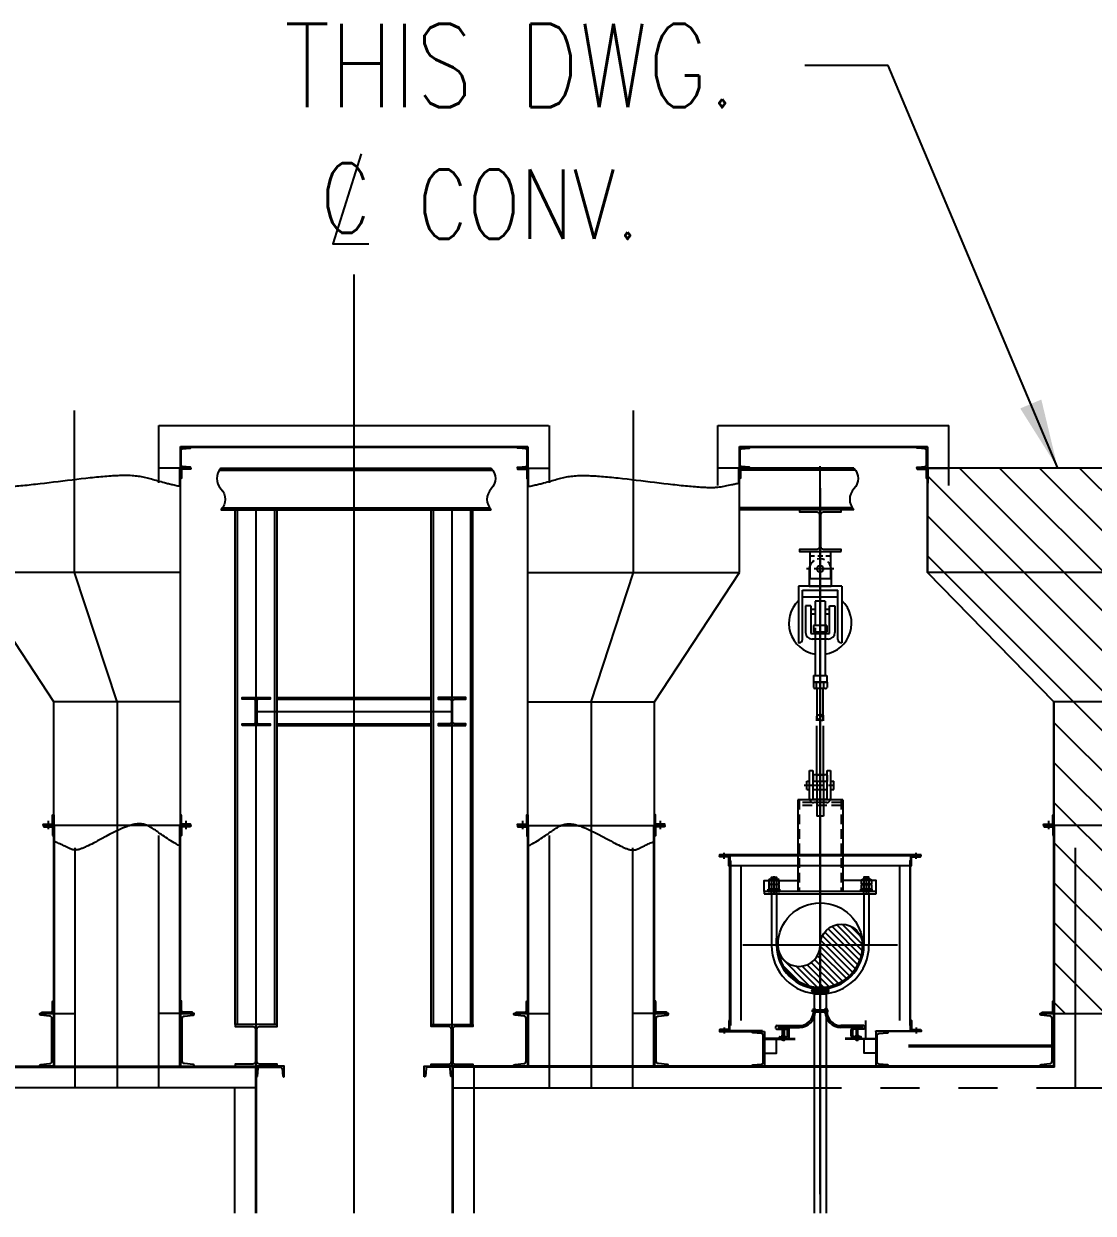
# Model space of a CAD drawing. Header units: millimetres. Extents: x 0 to 134087, y -49114 to 20834.
# Drawn here: x 131690 to 132651, y -39857 to -38788 of the extents above; entities that cross this region are included whole.
import ezdxf
from ezdxf.enums import TextEntityAlignment as Align

# ---------------------------------------------------------------- set-up
doc = ezdxf.new("R2010")
doc.units = ezdxf.units.MM
doc.header["$LTSCALE"] = 35
for name, pattern in [('CENTER', [7, 4, -1, 1, -1]), ('JNK-CENTER', [34, 30, -1.5, 1, -1.5]), ('JNK-HIDDEN', [3, 2, -1]), ('JNK-PHANTOM', [15, 10, -1, 1, -1, 1, -1]), ('PHA', [30, 20, -2, 2, -2, 2, -2])]:
    doc.linetypes.add(name, pattern=pattern)
for name, color, linetype in [('C', 1, 'CENTER'), ('CEN-R', 1, 'JNK-CENTER'), ('CON-C', 4, 'Continuous'), ('CON-G', 3, 'Continuous'), ('CON-W', 7, 'Continuous'), ('CON-Y', 2, 'Continuous'), ('CONT-Y', 2, 'Continuous'), ('Dim-W', 7, 'Continuous'), ('HID-Y', 2, 'JNK-HIDDEN'), ('PAN-W', 6, 'PHA'), ('PHA-M', 6, 'JNK-PHANTOM'), ('PHA-W', 7, 'JNK-PHANTOM'), ('REF-R', 2, 'JNK-PHANTOM'), ('rev-1', 2, 'Continuous'), ('STL-OBJT', 7, 'Continuous'), ('TXT-Y', 2, 'Continuous')]:
    doc.layers.add(name, color=color, linetype=linetype)
doc.layers.add('CONT-G', color=3, linetype='Continuous', lineweight=25)
doc.styles.add('SIMPLEX', font='simplex.shx', dxfattribs={"width": 0.8})
doc.dimstyles.new('DIM25', dxfattribs={"dimscale": 25, "dimtxt": 2.5, "dimasz": 2.5, "dimexe": 1, "dimexo": 1, "dimgap": 1, "dimtad": 1, "dimdec": 1, "dimdsep": 46, "dimtxsty": 'SIMPLEX', "dimcen": 0, "dimclrt": 2, "dimazin": 2, "dimtfac": 1, "dimtdec": 1, "dimtix": 1, "dimtmove": 2, "dimatfit": 0, "dimfxl": 0.18, "dimtolj": 1, "dimtzin": 0, "dimarcsym": 0})

# ---------------------------------------------------------------- blocks, each defined once
blk = doc.blocks.new('pipesece')
at = {"layer": 'CON-W'}
blk.add_lwpolyline([(0.5, 0, 0.44), (0, 0, -0.44), (-0.5, 0, -0.44), (0, 0)], format="xyb", dxfattribs=at)
blk.add_lwpolyline([(-0.45, 0, 0.31383), (0, 0, 0.31383)], format="xyb", close=True, dxfattribs=at)
blk = doc.blocks.new('A$C59B53160')
at = {"layer": 'PHA-M'}
for p, q in [((-23.6, 235.8, -596.2), (-23.6, 659.9, -596.2)), ((23.6, 235.8, -596.2), (23.6, 659.9, -596.2)), ((-50.8, 229.2, -596.2), (-50.8, 186.1, -596.2)), ((-50.8, 186.1, -596.2), (50.8, 186.1, -596.2)), ((38.4, 235.8, -596.2), (-38.4, 235.8, -596.2)), ((-23.7, 186.1, -596.2), (-23.7, 229.2, -596.2)), ((-23.7, 186.1, -596.2), (-23.7, -63.4, -596.2)), ((23.7, 186.1, -596.2), (23.7, 229.2, -596.2)), ((23.7, 186.1, -596.2), (23.7, -63.4, -596.2)), ((50.8, 229.2, -596.2), (50.8, 186.1, -596.2)), ((-23.7, -63.4, -596.2), (23.7, -63.4, -596.2))]:
    blk.add_line(p, q, dxfattribs=at)
for centre, radius, start, end in [((-37.3, 218.6, -596.2), 17.2, 38.08711, 141.91289), ((0, 189.6, -596.2), 46.2, 59.10912, 120.89088), ((37.3, 218.6, -596.2), 17.2, 38.08711, 141.91289)]:
    blk.add_arc(centre, radius, start, end, dxfattribs=at)
at = {"layer": 'PHA-W', "xscale": 47.25751289335312, "yscale": 47.25751289335312, "zscale": 47.25751289335312}
blk.add_blockref('pipesece', (0, 659.9, -596.2), dxfattribs=at)
blk = doc.blocks.new('pipesec')
at = {"layer": 'CON-W'}
for p, q in [((0.121, 0.485), (0.485, 0.121)), ((0.244, 0.437), (0.437, 0.244)), ((0.248, 0.284), (0.499, 0.033)), ((0.23, 0.153), (0.489, -0.105)), ((0.247, 0.211), (0.498, -0.041)), ((0.012, 0), (0.36, -0.347)), ((0.075, 0.011), (0.394, -0.308)), ((0.126, 0.034), (0.425, -0.264)), ((0.169, 0.066), (0.451, -0.216)), ((0.204, 0.105), (0.473, -0.163)), ((-0.223, -0.136), (0.125, -0.484)), ((-0.193, -0.092), (0.181, -0.466)), ((-0.156, -0.055), (0.232, -0.443)), ((-0.111, -0.026), (0.279, -0.415)), ((-0.056, -0.006), (0.321, -0.383)), ((-0.25, -0.258), (-0.008, -0.5)), ((-0.243, -0.191), (0.063, -0.496)), ((-0.227, -0.355), (-0.105, -0.477))]:
    blk.add_line(p, q, dxfattribs=at)
blk.add_lwpolyline([(0, 0.5, -1), (0, 0, 1), (0, -0.5, 1)], format="xyb", dxfattribs=at)
blk = doc.blocks.new('A$C3B5754AF')
at = {"layer": 'CON-G'}
for p, q in [((-81.1, 32), (-27.5, 32)), ((-72.3, 28.6), (-72.3, -0.6)), ((-36.3, 28.6), (-36.3, -0.6)), ((-81.1, -4), (-27.5, -4)), ((-81.1, -4), (-27.5, -4)), ((-81.1, -40), (-27.5, -40)), ((-72.3, -7.4), (-72.3, -36.6)), ((-36.3, -7.4), (-36.3, -36.6))]:
    blk.add_line(p, q, dxfattribs=at)
for points in [[(-18.3, 28.6, 0.372659), (-36.3, 28.6, 0.186242), (-72.3, 28.6, 0.372659), (-90.3, 28.6), (-90.3, -0.6, 0.372659), (-72.3, -0.6, 0.186242), (-36.3, -0.6, 0.372659), (-18.3, -0.6)], [(-18.3, -7.4, 0.372659), (-36.3, -7.4, 0.186242), (-72.3, -7.4, 0.372659), (-90.3, -7.4), (-90.3, -36.6, 0.372659), (-72.3, -36.6, 0.186242), (-36.3, -36.6, 0.372659), (-18.3, -36.6)]]:
    blk.add_lwpolyline(points, format="xyb", close=True, dxfattribs=at)
blk = doc.blocks.new('A$C4ECB5571')
at = {"layer": 'CON-W', "color": 3}
for p, q in [((140, 128), (-188, 128)), ((-188, 64), (-188, 128)), ((-188, 64), (140, 64)), ((140, 64), (140, 128))]:
    blk.add_line(p, q, dxfattribs=at)
blk.add_lwpolyline([(-96, 416), (-96, 480), (48, 480), (48, 416)], dxfattribs=at)
at = {"layer": 'Dim-W', "color": 1}
for p, q in [((-24, 0), (-24, 501)), ((-24, 56), (-24, 480))]:
    blk.add_line(p, q, dxfattribs=at)
at = {"layer": 'HID-Y', "color": 2}
for points in [[(-96, 0), (-96, 320)], [(48, 0), (48, 320)]]:
    blk.add_lwpolyline(points, dxfattribs=at)
at = {"layer": 'CON-W', "xscale": 4, "yscale": 4, "zscale": 4}
blk.add_blockref('A$C3B5754AF', (193, 288), dxfattribs=at)
blk = doc.blocks.new('A$C31321E1F')
at = {"layer": 'C'}
blk.add_line((-114.5, 1150.4), (119.8, 1150.4), dxfattribs=at)
at = {"layer": 'CEN-R'}
for p, q in [((0, 1280.4), (0, -582.1)), ((397.9, 0), (-397.9, 0)), ((0, -450.9), (0, -555.9)), ((0, -450.9), (0, -555.9))]:
    blk.add_line(p, q, dxfattribs=at)
at = {"layer": 'CON-W', "color": 3}
for p, q in [((402.2, 386.2), (-402.2, 386.2)), ((-402.2, 386.2), (-402.2, 370.2)), ((-402.2, 370.2), (402.2, 370.2)), ((-350.2, 370.2), (-350.2, 0)), ((-314.2, 370.2), (-314.2, 0)), ((314.2, 370.2), (314.2, 0)), ((350.2, 370.2), (350.2, 0)), ((402.2, 370.2), (402.2, 386.2)), ((-314.2, 0), (-314.2, 50)), ((-314.2, 50), (-304.7, 50)), ((-304.7, 50), (-304.7, 0))]:
    blk.add_line(p, q, dxfattribs=at)
at = {"layer": 'CON-W'}
blk.add_line((-338.2, 370.2), (-314.2, 370.2), dxfattribs=at)
at = {"layer": 'CON-W', "color": 3}
for points in [[(-402.2, 386.2), (-402.2, 466.2), (-161.9, 466.2)], [(402.2, 386.2), (402.2, 466.2), (161.9, 466.2)], [(304.7, 0), (304.7, 50), (314.2, 50), (314.2, 0)]]:
    blk.add_lwpolyline(points, dxfattribs=at)
at = {"layer": 'CON-W'}
blk.add_circle((0, 0), 304.7, dxfattribs=at)
blk.add_circle((0, 0), 304.7, dxfattribs=at)
at = {"layer": 'CON-W', "color": 3}
for radius in [350.2, 314.2, 304.7]:
    blk.add_arc((0, 0), radius, 180, 0, dxfattribs=at)
at = {"layer": 'CONT-G'}
for p, q in [((-161.9, 1045.4), (-161.9, 386.2)), ((161.9, 1045.4), (-161.9, 1045.4)), ((161.9, 1045.4), (161.9, 386.2))]:
    blk.add_line(p, q, dxfattribs=at)
at = {"layer": 'HID-Y', "color": 2}
for p, q in [((-151.6, 1045.4), (-151.6, 386.2)), ((151.6, 1045.4), (151.6, 386.2)), ((151.6, 1025.4), (-151.6, 1025.4)), ((151.6, 1005.4), (-151.6, 1005.4))]:
    blk.add_line(p, q, dxfattribs=at)
at = {"layer": 'PAN-W'}
for p, q in [((-96.9, 1180.4), (-76.9, 1180.4)), ((-96.9, 1120.4), (-96.9, 1180.4)), ((-96.9, 1120.4), (-76.9, 1120.4)), ((-52.9, 1180.4), (50, 1180.4)), ((-52.9, 1120.4), (50, 1120.4)), ((74, 1180.4), (96.9, 1180.4)), ((74, 1120.4), (96.9, 1120.4)), ((96.9, 1120.4), (96.9, 1180.4))]:
    blk.add_line(p, q, dxfattribs=at)
blk.add_lwpolyline([(-52.9, 1055.4, 0.414214), (-46.9, 1049.4), (44, 1049.4, 0.414214), (50, 1055.4), (50, 1255.4), (74, 1255.4), (74, 1055.4, -0.414214), (44, 1025.4), (-46.9, 1025.4, -0.414214), (-76.9, 1055.4), (-76.9, 1255.4), (-52.9, 1255.4)], format="xyb", close=True, dxfattribs=at)
at = {"xscale": -609.4, "yscale": 609.4, "zscale": 609.4, "rotation": 90}
blk.add_blockref('pipesec', (0, 0), dxfattribs=at)
at = {"layer": 'CON-W', "yscale": 0.25, "zscale": 0.25}
for p, xscale in [((-326.2, 370.2), 0.25), ((326.2, 370.2), -0.25)]:
    blk.add_blockref('A$C4ECB5571', p, dxfattribs=dict(at, xscale=xscale))
blk = doc.blocks.new('SP-FE2')
at = {"color": 1, "linetype": 'CENTER'}
blk.add_line((97.4, -104.1), (-97.6, -104.1), dxfattribs=at)
at = {"layer": 'CEN-R'}
blk.add_line((0, 58), (0, -1229), dxfattribs=at)
at = {"layer": 'CON-Y'}
blk.add_circle((-0.1, -104.1), 23.8, dxfattribs=at)
for start, end in [(133.81816, 260.83148), (279.1699, 46.18184)]:
    blk.add_arc((0, -494.1), 225.5, start, end, dxfattribs=at)
at = {"layer": 'CONT-Y'}
for p, q in [((-75, 20.9), (-75, -173)), ((-75, 20.9), (75, 20.9)), ((75, 20.9), (75, -173)), ((-40.3, -11.3), (-75, -11.3)), ((18.1, -11.3), (-17.5, -11.3)), ((75, -11.3), (40, -11.3)), ((-79.5, -110.9), (-79.5, -226.9)), ((79.5, -110.9), (79.5, -226.9)), ((156.1, -226.9), (-156.1, -226.9)), ((-156.1, -226.9), (-156.1, -635.6)), ((-127.4, -255.9), (127.4, -255.9)), ((-127.4, -611.6), (-127.4, -255.9)), ((-79.5, -226.9), (79.5, -226.9)), ((-75, -173), (75, -173)), ((127.4, -611.6), (127.4, -255.9)), ((156.1, -226.9), (156.1, -635.6)), ((-127.4, -303.9), (127.4, -303.9)), ((35.9, -336.4), (-35.9, -336.4)), ((-35.9, -336.4), (-35.9, -510.3)), ((35.9, -336.4), (35.9, -510.3)), ((-105.8, -370.1), (-105.8, -561)), ((-66.7, -370.1), (-105.8, -370.1)), ((-66.7, -370.1), (-66.7, -569.1)), ((-66.7, -394), (-35.9, -394)), ((35.9, -394), (66.7, -394)), ((66.7, -569.1), (66.7, -370.1)), ((66.7, -370.1), (105.8, -370.1)), ((105.8, -370.1), (105.8, -561)), ((-66.7, -427.5), (-35.9, -427.5)), ((47.9, -510.3), (-47.9, -510.3)), ((-47.9, -510.3), (-47.9, -558.2)), ((35.9, -427.5), (66.7, -427.5)), ((35.9, -499), (35.9, -869)), ((47.9, -510.3), (47.9, -558.2)), ((-66.7, -569.1), (66.7, -569.1)), ((47.9, -558.2), (-47.9, -558.2)), ((-35.9, -526.6), (-35.9, -869)), ((-35.9, -558.2), (-35.9, -569.1)), ((35.9, -558.2), (35.9, -569.1)), ((-156.1, -635.6), (-151.4, -635.6)), ((57.9, -608.9), (-57.9, -608.9)), ((-35.9, -608.9), (-35.9, -869)), ((35.9, -608.9), (35.9, -869)), ((156.1, -635.6), (151.4, -635.6)), ((49, -916.9), (-49, -916.9)), ((-49, -916.9), (-49, -957.6)), ((-47.9, -869), (47.9, -869)), ((-47.9, -869), (-47.9, -916.9)), ((-47.9, -916.9), (47.9, -916.9)), ((-27, -957.6), (-27, -916.9)), ((27, -957.6), (27, -916.9)), ((47.9, -869), (47.9, -916.9)), ((49, -916.9), (49, -957.6)), ((38, -963.2), (-38, -963.2)), ((25.6, -963.2), (-25.6, -963.2)), ((-22.2, -1186.9), (-22.2, -963.2)), ((22.2, -1186.9), (22.2, -963.2))]:
    blk.add_line(p, q, dxfattribs=at)
for centre, radius, start, end in [((0, -110.9), 79.5, 146.99817, 180), ((0, -110.9), 79.5, 122.59536, 146.99817), ((0, -110.9), 79.5, 66.30972, 106.00822), ((0, -110.9), 79.5, 33.00183, 46.57738), ((0, -110.9), 79.5, 0, 33.00183), ((-57.9, -561), 47.9, 180, 270), ((57.9, -561), 47.9, 270, 0), ((-151.4, -611.6), 24, 270, 0), ((151.4, -611.6), 24, 180, 270), ((-38, -949.6), 13.6, 216.07813, 323.92187), ((0, -894.9), 68.3, 246.67488, 293.32512), ((38, -949.6), 13.6, 216.07813, 323.92187)]:
    blk.add_arc(centre, radius, start, end, dxfattribs=at)
blk.add_ellipse((-11.1, -1186.9), major_axis=(-11.1, 0), ratio=0.480082, dxfattribs=at)
blk.add_ellipse((11.1, -1186.9), major_axis=(11.1, 0), ratio=0.480082, start_param=3.141593, end_param=6.283185, dxfattribs=at)
blk = doc.blocks.new('A$C1C12395C')
at = {"layer": 'CEN-R'}
blk.add_line((0, 0), (0, 44.4), dxfattribs=at)
at = {"layer": 'CONT-G'}
for p, q in [((-61.1, 24.3), (-46.8, 44.4)), ((-61.1, 19.3), (-61.1, 24.3)), ((-61.1, 24.3), (61.1, 24.3)), ((-61.1, 19.3), (61.1, 19.3)), ((-61.1, 19.3), (-51, 5)), ((-44.4, 0), (-51, 5)), ((-51, 5), (51, 5)), ((-46.8, 44.4), (46.8, 44.4)), ((-44.4, 0), (44.4, 0)), ((44.4, 0), (51, 5)), ((61.1, 24.3), (46.8, 44.4)), ((61.1, 19.3), (51, 5)), ((61.1, 19.3), (61.1, 24.3))]:
    blk.add_line(p, q, dxfattribs=at)
blk = doc.blocks.new('seal boots-1')
at = {"layer": 'CEN-R'}
for p, q in [((-265, -146.2), (-265, -233.6)), ((265, -146.2), (265, -233.6))]:
    blk.add_line(p, q, dxfattribs=at)
at = {"layer": 'CON-C'}
for p, q in [((-55, -22.9), (-55, -10.4)), ((-55, -10.4), (55, -10.4)), ((-55, -22.9), (55, -22.9)), ((55, -22.9), (55, -10.4))]:
    blk.add_line(p, q, dxfattribs=at)
at = {"layer": 'CON-G'}
for p, q in [((-49, -23), (-49, 0)), ((-36.5, 0), (-49, 0)), ((-36.5, -35.5), (-36.5, 0)), ((36.5, -35.5), (36.5, 0)), ((36.5, 0), (49, 0)), ((49, -23), (49, 0)), ((-318, -143), (-318, -128)), ((-313, -123), (-149, -123)), ((-313, -148), (-240, -148)), ((-305.5, -135.5), (-149, -135.5)), ((-260, -155.9), (-270, -155.9)), ((-235, -197.4), (-235, -153)), ((-222.5, -197.4), (-222.5, -153)), ((313, -123), (149, -123)), ((305.5, -135.5), (149, -135.5)), ((222.5, -197.4), (222.5, -153)), ((235, -197.4), (235, -153)), ((313, -148), (240, -148)), ((260, -155.9), (270, -155.9)), ((318, -143), (318, -128)), ((-260, -214.9), (-400, -214.9)), ((-290, -202.4), (-240, -202.4)), ((-272.4, -192.4), (-257.6, -192.4)), ((-272.4, -202.4), (-257.6, -202.4)), ((-257.6, -226.9), (-272.4, -226.9)), ((-270, -193.3), (-270, -201.5)), ((-260, -193.3), (-260, -201.5)), ((290, -202.4), (240, -202.4)), ((272.4, -192.4), (257.6, -192.4)), ((272.4, -202.4), (257.6, -202.4)), ((257.6, -226.9), (272.4, -226.9)), ((260, -193.3), (260, -201.5)), ((260, -214.9), (400, -214.9)), ((270, -193.3), (270, -201.5))]:
    blk.add_line(p, q, dxfattribs=at)
at = {"layer": 'CON-G', "color": 7}
for points in [[(-270, -216.6), (-269, -214.9), (-269, -154.9)], [(-260, -216.6), (-261, -214.9), (-261, -154.9)], [(260, -216.6), (261, -214.9), (261, -154.9)], [(270, -216.6), (269, -214.9), (269, -154.9)]]:
    blk.add_lwpolyline(points, dxfattribs=at)
at = {"layer": 'CON-G'}
for points in [[(-270, -226), (-270, -155.9), (-269, -154.9), (-261, -154.9), (-260, -155.9), (-260, -226)], [(270, -226), (270, -155.9), (269, -154.9), (261, -154.9), (260, -155.9), (260, -226)], [(-400, -219.9), (-180, -219.9)], [(-400, -319.9), (-315, -319.9), (-315, -219.9)], [(400, -219.9), (180, -219.9)], [(400, -319.9), (315, -319.9), (315, -219.9)]]:
    blk.add_lwpolyline(points, dxfattribs=at)
for points in [[(-295, -207.4), (-295, -209.9, 0.414214), (-290, -214.9), (-180, -214.9)], [(295, -207.4), (295, -209.9, -0.414214), (290, -214.9), (180, -214.9)]]:
    blk.add_lwpolyline(points, format="xyb", dxfattribs=at)
for points in [[(-255, -193.3, 0.372659), (-260, -193.3, 0.186242), (-270, -193.3, 0.372659), (-275, -193.3), (-275, -201.5, 0.372659), (-270, -201.5, 0.186242), (-260, -201.5, 0.372659), (-255, -201.5)], [(-275, -226, 0.372659), (-270, -226, 0.186242), (-260, -226, 0.372659), (-255, -226), (-255, -219.9), (-275, -219.9)], [(255, -193.3, -0.372659), (260, -193.3, -0.186242), (270, -193.3, -0.372659), (275, -193.3), (275, -201.5, -0.372659), (270, -201.5, -0.186242), (260, -201.5, -0.372659), (255, -201.5)], [(275, -226, -0.372659), (270, -226, -0.186242), (260, -226, -0.372659), (255, -226), (255, -219.9), (275, -219.9)]]:
    blk.add_lwpolyline(points, format="xyb", close=True, dxfattribs=at)
for centre, radius, start, end in [((-149, -23), 100, 270, 0), ((-149, -23), 112.5, 270, 0), ((149, -23), 112.5, 180, 270), ((149, -23), 100, 180, 270), ((-313, -128), 5, 90, 180), ((-313, -143), 5, 180, 270), ((-240, -153), 17.5, 0, 90), ((-240, -153), 5, 0, 90), ((240, -153), 17.5, 90, 180), ((240, -153), 5, 90, 180), ((313, -128), 5, 0, 90), ((313, -143), 5, 270, 0), ((-290, -207.4), 5, 90, 180), ((-240, -197.4), 5, 270, 0), ((-240, -197.4), 17.5, 270, 0), ((240, -197.4), 17.5, 180, 270), ((240, -197.4), 5, 180, 270), ((290, -207.4), 5, 0, 90)]:
    blk.add_arc(centre, radius, start, end, dxfattribs=at)
at = {"layer": 'CONT-G'}
for points in [[(-400, -164.9), (-400, -414.9), (-490, -414.9), (-490, -411.9, -0.388879), (-483.6, -404.9), (-421.8, -399.5, 0.388879), (-409, -385.5), (-409, -194.3, 0.388879), (-421.8, -180.3), (-483.6, -174.9, -0.388879), (-490, -167.9), (-490, -164.9)], [(400, -164.9), (400, -414.9), (490, -414.9), (490, -411.9, 0.388879), (483.6, -404.9), (421.8, -399.5, -0.388879), (409, -385.5), (409, -194.3, -0.388879), (421.8, -180.3), (483.6, -174.9, 0.388879), (490, -167.9), (490, -164.9)]]:
    blk.add_lwpolyline(points, format="xyb", close=True, dxfattribs=at)
at = {"layer": 'PHA-M'}
blk.add_line((325, -84.9), (325, -214.9), dxfattribs=at)
blk = doc.blocks.new('cl-mark')
at = {"layer": 'CON-Y'}
blk.add_lwpolyline([(0.508, 1.608), (-0.513, -1.624), (0.786, -1.624)], dxfattribs=at)
at = {"layer": 'CON-Y', "style": 'SIMPLEX', "width": 0.8}
blk.add_text('C', height=2.5, dxfattribs=at).set_placement((-0.047, 0.017), align=Align.MIDDLE)

msp = doc.modelspace()

# ---------------------------------------------------------------- hatches: boundary and pattern name
at = {"layer": 'Dim-W'}
h = msp.add_hatch(dxfattribs=at)
h.set_pattern_fill('ANSI31,_O', color=256, scale=8)
h.set_pattern_definition([(135, (159140.862, -46220.38), (17.960512, 17.960512), [])])
h.paths.add_polyline_path([(132502.1749, -39187.488), (132843.4249, -39187.488), (132843.4249, -39281.238), (132729.6749, -39397.488), (132729.6749, -39677.488), (132615.9249, -39677.488), (132615.9249, -39397.488), (132502.1749, -39281.238)])

# ---------------------------------------------------------------- linework, layer by layer
at = {"layer": 'CEN-R'}
for p, q in [((131987.1749, -39857.0393), (131987.1749, -39013.67)), ((131736.0499, -39281.238), (131736.0499, -39135.6543)), ((132238.2999, -39281.238), (132238.2999, -39135.6543)), ((132405.9249, -39837.8063), (132405.9249, -39185.7991)), ((132405.9249, -39839.8048), (132405.9249, -39187.488)), ((132405.9249, -39205.488), (132405.9249, -39551.113)), ((132405.9249, -39224.238), (132405.9249, -39543.613)), ((131899.1749, -39725.738), (131899.1749, -39224.988)), ((132075.1749, -39725.738), (132075.1749, -39224.988)), ((131774.1749, -39397.488), (131736.0499, -39281.238)), ((132200.1749, -39397.488), (132238.2999, -39281.238)), ((131899.1749, -39393.738), (131899.1749, -39418.738)), ((132075.1749, -39393.738), (132075.1749, -39418.738)), ((131774.1749, -39397.488), (131774.1749, -39744.488)), ((131899.1749, -39406.238), (132075.1749, -39406.238)), ((132200.1749, -39397.488), (132200.1749, -39744.488)), ((132319.6749, -39538.613), (132319.6749, -39533.113)), ((132492.1749, -39538.613), (132492.1749, -39533.113)), ((132405.9249, -39546.688), (132405.9249, -39685.7913)), ((132475.4749, -39616.238), (132336.3749, -39616.238)), ((132405.9249, -39659.8818), (132405.9249, -39857.0393)), ((132319.6749, -39690.113), (132319.6749, -39695.613)), ((132492.1749, -39690.113), (132492.1749, -39695.613))]:
    msp.add_line(p, q, dxfattribs=at)
at = {"layer": 'CON-G'}
for p, q in [((131831.0499, -39187.488), (131831.0499, -39167.988)), ((131831.0499, -39167.988), (132143.2999, -39167.988)), ((131840.4249, -39168.738), (132133.9249, -39168.738)), ((132143.2999, -39187.488), (132143.2999, -39167.988)), ((132333.2999, -39167.988), (132502.1749, -39167.988)), ((132333.2999, -39187.488), (132333.2999, -39167.988)), ((132333.2999, -39168.738), (132493.6807, -39168.738)), ((132502.1749, -39187.488), (132502.1749, -39167.988)), ((131831.0499, -39187.488), (131830.4249, -39187.488)), ((131830.4249, -39203.8975), (131830.4249, -39187.488)), ((131831.0499, -39187.488), (131830.4249, -39187.488)), ((131831.0499, -39281.238), (131831.0499, -39187.488)), ((131866.044, -39189.363), (132111.7856, -39189.363)), ((131867.5378, -39187.488), (132110.2918, -39187.488)), ((132143.2999, -39187.488), (132143.9249, -39187.488)), ((132143.2999, -39281.238), (132143.2999, -39187.488)), ((132143.2999, -39187.488), (132143.9249, -39187.488)), ((132143.9249, -39203.8975), (132143.9249, -39187.488)), ((132333.2999, -39187.488), (132332.6749, -39187.488)), ((132332.6749, -39200.9892), (132332.6749, -39187.488)), ((132333.2999, -39187.488), (132332.6749, -39187.488)), ((132436.1506, -39187.488), (132333.2999, -39187.488)), ((132333.2999, -39281.238), (132333.2999, -39187.488)), ((132437.6444, -39189.363), (132333.2999, -39189.363)), ((132502.1749, -39187.488), (132502.7999, -39187.488)), ((132502.1749, -39187.488), (132502.7999, -39187.488)), ((132502.1749, -39281.238), (132502.1749, -39187.488)), ((132502.7999, -39200.9892), (132502.7999, -39187.488)), ((131869.0316, -39223.113), (132108.798, -39223.113)), ((132434.6568, -39223.113), (132333.2999, -39223.113)), ((131867.5378, -39224.988), (132110.2918, -39224.988)), ((132436.1506, -39224.988), (132333.2999, -39224.988)), ((131831.0499, -39281.238), (131641.0499, -39281.238)), ((131717.2999, -39397.488), (131641.0499, -39281.238)), ((131831.0499, -39397.488), (131831.0499, -39281.238)), ((132143.2999, -39397.488), (132143.2999, -39281.238)), ((132143.2999, -39281.238), (132333.2999, -39281.238)), ((132257.0499, -39397.488), (132333.2999, -39281.238)), ((132843.4249, -39281.238), (132502.1749, -39281.238)), ((132615.9249, -39397.488), (132502.1749, -39281.238)), ((131717.2999, -39725.738), (131717.2999, -39397.488)), ((131831.0499, -39397.488), (131717.2999, -39397.488)), ((131831.0499, -39725.738), (131831.0499, -39397.488)), ((132143.2999, -39725.738), (132143.2999, -39397.488)), ((132143.2999, -39397.488), (132257.0499, -39397.488)), ((132257.0499, -39725.738), (132257.0499, -39397.488)), ((132615.9249, -39725.738), (132615.9249, -39397.488)), ((132729.6749, -39397.488), (132615.9249, -39397.488)), ((131712.2999, -39504.561), (131712.2999, -39511.9207)), ((131831.0499, -39508.738), (131717.2999, -39508.738)), ((131717.9249, -39725.738), (131717.9249, -39508.738)), ((131830.4249, -39725.738), (131830.4249, -39508.738)), ((131836.0499, -39504.561), (131836.0499, -39511.9207)), ((132138.2999, -39504.561), (132138.2999, -39511.9207)), ((132143.2999, -39508.738), (132257.0499, -39508.738)), ((132143.9249, -39725.738), (132143.9249, -39508.738)), ((132256.4249, -39725.738), (132256.4249, -39508.738)), ((132262.0499, -39504.561), (132262.0499, -39511.9207)), ((132610.9249, -39504.561), (132610.9249, -39511.9207)), ((132729.6749, -39508.738), (132615.9249, -39508.738)), ((132616.5499, -39725.738), (132616.5499, -39508.738)), ((132614.7999, -39706.238), (132485.1749, -39706.238)), ((132614.7999, -39707.5505), (132485.1749, -39707.5505)), ((131358.4249, -39724.988), (131899.1749, -39724.988)), ((131358.4249, -39725.738), (131899.1749, -39725.738)), ((131706.0499, -39724.988), (131706.0499, -39723.563)), ((131843.5499, -39724.988), (131843.5499, -39723.563)), ((131898.4249, -39724.988), (131898.4249, -39857.0393)), ((131899.1749, -39724.988), (131899.1749, -39857.0393)), ((132075.1749, -39724.988), (132075.1749, -39857.0393)), ((132616.5499, -39724.988), (132075.1749, -39724.988)), ((132616.5499, -39725.738), (132075.1749, -39725.738)), ((132075.9249, -39724.988), (132075.9249, -39857.0393)), ((132130.7999, -39724.988), (132130.7999, -39723.563)), ((132130.7999, -39724.988), (132130.7999, -39723.563)), ((132268.2999, -39724.988), (132268.2999, -39723.563)), ((132268.2999, -39724.988), (132268.2999, -39723.563)), ((132352.6749, -39724.988), (132352.6749, -39725.738)), ((132604.6749, -39724.988), (132604.6749, -39723.563))]:
    msp.add_line(p, q, dxfattribs=at)
for points in [[(131831.0499, -39168.738), (131831.0499, -39187.488), (131840.4249, -39187.488), (131840.4249, -39187.1853, 0.388878732), (131839.8544, -39186.5627), (131833.0034, -39185.9633, -0.388878732), (131831.8624, -39184.7181), (131831.8624, -39171.508, -0.388878732), (131833.0034, -39170.2628), (131839.8544, -39169.6634, 0.388878732), (131840.4249, -39169.0408), (131840.4249, -39168.738)], [(132143.2999, -39168.738), (132143.2999, -39187.488), (132133.9249, -39187.488), (132133.9249, -39187.1853, -0.388878732), (132134.4954, -39186.5627), (132141.3463, -39185.9633, 0.388878732), (132142.4874, -39184.7181), (132142.4874, -39171.508, 0.388878732), (132141.3463, -39170.2628), (132134.4954, -39169.6634, -0.388878732), (132133.9249, -39169.0408), (132133.9249, -39168.738)], [(132333.2999, -39168.738), (132333.2999, -39187.488), (132342.6749, -39187.488), (132342.6749, -39187.1853, 0.388878732), (132342.1044, -39186.5627), (132335.2534, -39185.9633, -0.388878732), (132334.1124, -39184.7181), (132334.1124, -39171.508, -0.388878732), (132335.2534, -39170.2628), (132342.1044, -39169.6634, 0.388878732), (132342.6749, -39169.0408), (132342.6749, -39168.738)], [(132502.1749, -39168.738), (132502.1749, -39187.488), (132492.7999, -39187.488), (132492.7999, -39187.1853, -0.388878732), (132493.3704, -39186.5627), (132500.2213, -39185.9633, 0.388878732), (132501.3624, -39184.7181), (132501.3624, -39171.508, 0.388878732), (132500.2213, -39170.2628), (132493.3704, -39169.6634, -0.388878732), (132492.7999, -39169.0408), (132492.7999, -39168.738)], [(131840.4249, -39187.488), (131840.4249, -39187.9255, -0.414213562), (131839.8624, -39188.488), (131832.9249, -39188.488, 0.414213562), (131832.0499, -39189.363), (131832.0499, -39196.3005, -0.414213562), (131831.4874, -39196.863), (131831.0499, -39196.863), (131831.0499, -39187.488)], [(132133.9249, -39187.488), (132133.9249, -39187.9255, 0.414213562), (132134.4874, -39188.488), (132141.4249, -39188.488, -0.414213562), (132142.2999, -39189.363), (132142.2999, -39196.3005, 0.414213562), (132142.8624, -39196.863), (132143.2999, -39196.863), (132143.2999, -39187.488)], [(132342.6749, -39187.488), (132342.6749, -39187.9255, -0.414213562), (132342.1124, -39188.488), (132335.1749, -39188.488, 0.414213562), (132334.2999, -39189.363), (132334.2999, -39196.3005, -0.414213562), (132333.7374, -39196.863), (132333.2999, -39196.863), (132333.2999, -39187.488)], [(132492.7999, -39187.488), (132492.7999, -39187.9255, 0.414213562), (132493.3624, -39188.488), (132500.2999, -39188.488, -0.414213562), (132501.1749, -39189.363), (132501.1749, -39196.3005, 0.414213562), (132501.7374, -39196.863), (132502.1749, -39196.863), (132502.1749, -39187.488)], [(132424.6749, -39262.488), (132424.6749, -39260.613), (132408.7999, -39260.613, -0.414213562), (132406.5499, -39258.363), (132406.5499, -39229.113, -0.414213562), (132408.7999, -39226.863), (132424.6749, -39226.863), (132424.6749, -39224.988), (132387.1749, -39224.988), (132387.1749, -39226.863), (132403.0499, -39226.863, -0.414213562), (132405.2999, -39229.113), (132405.2999, -39258.363, -0.414213562), (132403.0499, -39260.613), (132387.1749, -39260.613), (132387.1749, -39262.488)], [(131707.9249, -39508.363), (131707.9249, -39507.9255, -0.414213562), (131708.4874, -39507.363), (131715.4249, -39507.363, 0.414213562), (131716.2999, -39506.488), (131716.2999, -39499.5505, -0.414213562), (131716.8624, -39498.988), (131717.2999, -39498.988), (131717.2999, -39508.363)], [(131840.4249, -39508.363), (131840.4249, -39507.9255, 0.414213562), (131839.8624, -39507.363), (131832.9249, -39507.363, -0.414213562), (131832.0499, -39506.488), (131832.0499, -39499.5505, 0.414213562), (131831.4874, -39498.988), (131831.0499, -39498.988), (131831.0499, -39508.363)], [(132133.9249, -39508.363), (132133.9249, -39507.9255, -0.414213562), (132134.4874, -39507.363), (132141.4249, -39507.363, 0.414213562), (132142.2999, -39506.488), (132142.2999, -39499.5505, -0.414213562), (132142.8624, -39498.988), (132143.2999, -39498.988), (132143.2999, -39508.363)], [(132266.4249, -39508.363), (132266.4249, -39507.9255, 0.414213562), (132265.8624, -39507.363), (132258.9249, -39507.363, -0.414213562), (132258.0499, -39506.488), (132258.0499, -39499.5505, 0.414213562), (132257.4874, -39498.988), (132257.0499, -39498.988), (132257.0499, -39508.363)], [(132606.5499, -39508.363), (132606.5499, -39507.9255, -0.414213562), (132607.1124, -39507.363), (132614.0499, -39507.363, 0.414213562), (132614.9249, -39506.488), (132614.9249, -39499.5505, -0.414213562), (132615.4874, -39498.988), (132615.9249, -39498.988), (132615.9249, -39508.363)], [(131707.9249, -39508.738), (131707.9249, -39509.1755, 0.414213562), (131708.4874, -39509.738), (131715.4249, -39509.738, -0.414213562), (131716.2999, -39510.613), (131716.2999, -39517.5505, 0.414213562), (131716.8624, -39518.113), (131717.2999, -39518.113), (131717.2999, -39508.738)], [(131840.4249, -39508.738), (131840.4249, -39509.1755, -0.414213562), (131839.8624, -39509.738), (131832.9249, -39509.738, 0.414213562), (131832.0499, -39510.613), (131832.0499, -39517.5505, -0.414213562), (131831.4874, -39518.113), (131831.0499, -39518.113), (131831.0499, -39508.738)], [(132133.9249, -39508.738), (132133.9249, -39509.1755, 0.414213562), (132134.4874, -39509.738), (132141.4249, -39509.738, -0.414213562), (132142.2999, -39510.613), (132142.2999, -39517.5505, 0.414213562), (132142.8624, -39518.113), (132143.2999, -39518.113), (132143.2999, -39508.738)], [(132266.4249, -39508.738), (132266.4249, -39509.1755, -0.414213562), (132265.8624, -39509.738), (132258.9249, -39509.738, 0.414213562), (132258.0499, -39510.613), (132258.0499, -39517.5505, -0.414213562), (132257.4874, -39518.113), (132257.0499, -39518.113), (132257.0499, -39508.738)], [(132606.5499, -39508.738), (132606.5499, -39509.1755, 0.414213562), (132607.1124, -39509.738), (132614.0499, -39509.738, -0.414213562), (132614.9249, -39510.613), (132614.9249, -39517.5505, 0.414213562), (132615.4874, -39518.113), (132615.9249, -39518.113), (132615.9249, -39508.738)], [(132324.6749, -39535.988), (132324.6749, -39545.363), (132324.4249, -39545.363, -0.414213562), (132323.9249, -39544.863), (132323.9249, -39537.8005, 0.414213562), (132322.8624, -39536.738), (132315.7999, -39536.738, -0.414213562), (132315.2999, -39536.238), (132315.2999, -39535.988)], [(132487.1749, -39535.988), (132487.1749, -39545.363), (132487.4249, -39545.363, 0.414213562), (132487.9249, -39544.863), (132487.9249, -39537.8005, -0.414213562), (132488.9874, -39536.738), (132496.0499, -39536.738, 0.414213562), (132496.5499, -39536.238), (132496.5499, -39535.988)], [(131717.2999, -39677.488), (131706.0499, -39677.488), (131706.0499, -39677.238, -0.414213562), (131706.9249, -39676.363), (131714.9249, -39676.363, 0.414213562), (131716.1749, -39675.113), (131716.1749, -39667.113, -0.414213562), (131717.0499, -39666.238), (131717.2999, -39666.238)], [(131831.0499, -39677.488), (131842.2999, -39677.488), (131842.2999, -39677.238, 0.414213562), (131841.4249, -39676.363), (131833.4249, -39676.363, -0.414213562), (131832.1749, -39675.113), (131832.1749, -39667.113, 0.414213562), (131831.2999, -39666.238), (131831.0499, -39666.238)], [(132143.2999, -39677.488), (132132.0499, -39677.488), (132132.0499, -39677.238, -0.414213562), (132132.9249, -39676.363), (132140.9249, -39676.363, 0.414213562), (132142.1749, -39675.113), (132142.1749, -39667.113, -0.414213562), (132143.0499, -39666.238), (132143.2999, -39666.238)], [(132143.2999, -39677.488), (132132.0499, -39677.488), (132132.0499, -39677.238, -0.414213562), (132132.9249, -39676.363), (132140.9249, -39676.363, 0.414213562), (132142.1749, -39675.113), (132142.1749, -39667.113, -0.414213562), (132143.0499, -39666.238), (132143.2999, -39666.238)], [(132257.0499, -39677.488), (132268.2999, -39677.488), (132268.2999, -39677.238, 0.414213562), (132267.4249, -39676.363), (132259.4249, -39676.363, -0.414213562), (132258.1749, -39675.113), (132258.1749, -39667.113, 0.414213562), (132257.2999, -39666.238), (132257.0499, -39666.238)], [(132257.0499, -39677.488), (132268.2999, -39677.488), (132268.2999, -39677.238, 0.414213562), (132267.4249, -39676.363), (132259.4249, -39676.363, -0.414213562), (132258.1749, -39675.113), (132258.1749, -39667.113, 0.414213562), (132257.2999, -39666.238), (132257.0499, -39666.238)], [(132615.9249, -39677.488), (132604.6749, -39677.488), (132604.6749, -39677.238, -0.414213562), (132605.5499, -39676.363), (132613.5499, -39676.363, 0.414213562), (132614.7999, -39675.113), (132614.7999, -39667.113, -0.414213562), (132615.6749, -39666.238), (132615.9249, -39666.238)], [(131717.2999, -39677.488), (131717.2999, -39724.988), (131704.7999, -39724.988), (131704.7999, -39724.4321, -0.388878732), (131705.8268, -39723.3114), (131713.621, -39722.6295, 0.388878732), (131715.6749, -39720.3881), (131715.6749, -39682.088, 0.388878732), (131713.621, -39679.8466), (131705.8268, -39679.1647, -0.388878732), (131704.7999, -39678.0439), (131704.7999, -39677.488)], [(131831.0499, -39677.488), (131831.0499, -39724.988), (131843.5499, -39724.988), (131843.5499, -39724.4321, 0.388878732), (131842.5229, -39723.3114), (131834.7288, -39722.6295, -0.388878732), (131832.6749, -39720.3881), (131832.6749, -39682.088, -0.388878732), (131834.7288, -39679.8466), (131842.5229, -39679.1647, 0.388878732), (131843.5499, -39678.0439), (131843.5499, -39677.488)], [(132143.2999, -39677.488), (132143.2999, -39724.988), (132130.7999, -39724.988), (132130.7999, -39724.4321, -0.388878732), (132131.8268, -39723.3114), (132139.621, -39722.6295, 0.388878732), (132141.6749, -39720.3881), (132141.6749, -39682.088, 0.388878732), (132139.621, -39679.8466), (132131.8268, -39679.1647, -0.388878732), (132130.7999, -39678.0439), (132130.7999, -39677.488)], [(132143.2999, -39677.488), (132143.2999, -39724.988), (132130.7999, -39724.988), (132130.7999, -39724.4321, -0.388878732), (132131.8268, -39723.3114), (132139.621, -39722.6295, 0.388878732), (132141.6749, -39720.3881), (132141.6749, -39682.088, 0.388878732), (132139.621, -39679.8466), (132131.8268, -39679.1647, -0.388878732), (132130.7999, -39678.0439), (132130.7999, -39677.488)], [(132257.0499, -39677.488), (132257.0499, -39724.988), (132269.5499, -39724.988), (132269.5499, -39724.4321, 0.388878732), (132268.5229, -39723.3114), (132260.7288, -39722.6295, -0.388878732), (132258.6749, -39720.3881), (132258.6749, -39682.088, -0.388878732), (132260.7288, -39679.8466), (132268.5229, -39679.1647, 0.388878732), (132269.5499, -39678.0439), (132269.5499, -39677.488)], [(132257.0499, -39677.488), (132257.0499, -39724.988), (132269.5499, -39724.988), (132269.5499, -39724.4321, 0.388878732), (132268.5229, -39723.3114), (132260.7288, -39722.6295, -0.388878732), (132258.6749, -39720.3881), (132258.6749, -39682.088, -0.388878732), (132260.7288, -39679.8466), (132268.5229, -39679.1647, 0.388878732), (132269.5499, -39678.0439), (132269.5499, -39677.488)], [(132324.6749, -39692.738), (132324.6749, -39683.363), (132324.4249, -39683.363, 0.414213562), (132323.9249, -39683.863), (132323.9249, -39690.9255, -0.414213562), (132322.8624, -39691.988), (132315.7999, -39691.988, 0.414213562), (132315.2999, -39692.488), (132315.2999, -39692.738)], [(132487.1749, -39692.738), (132487.1749, -39683.363), (132487.4249, -39683.363, -0.414213562), (132487.9249, -39683.863), (132487.9249, -39690.9255, 0.414213562), (132488.9874, -39691.988), (132496.0499, -39691.988, -0.414213562), (132496.5499, -39692.488), (132496.5499, -39692.738)], [(132615.9249, -39677.488), (132615.9249, -39724.988), (132603.4249, -39724.988), (132603.4249, -39724.4321, -0.388878732), (132604.4518, -39723.3114), (132612.246, -39722.6295, 0.388878732), (132614.2999, -39720.3881), (132614.2999, -39682.088, 0.388878732), (132612.246, -39679.8466), (132604.4518, -39679.1647, -0.388878732), (132603.4249, -39678.0439), (132603.4249, -39677.488)], [(131917.9249, -39724.988), (131917.9249, -39723.113), (131902.0499, -39723.113, -0.414213562), (131899.7999, -39720.863), (131899.7999, -39691.613, -0.414213562), (131902.0499, -39689.363), (131917.9249, -39689.363), (131917.9249, -39687.488), (131880.4249, -39687.488), (131880.4249, -39689.363), (131896.2999, -39689.363, -0.414213562), (131898.5499, -39691.613), (131898.5499, -39720.863, -0.414213562), (131896.2999, -39723.113), (131880.4249, -39723.113), (131880.4249, -39724.988)], [(132056.4249, -39724.988), (132056.4249, -39723.113), (132072.2999, -39723.113, 0.414213562), (132074.5499, -39720.863), (132074.5499, -39691.613, 0.414213562), (132072.2999, -39689.363), (132056.4249, -39689.363), (132056.4249, -39687.488), (132093.9249, -39687.488), (132093.9249, -39689.363), (132078.0499, -39689.363, 0.414213562), (132075.7999, -39691.613), (132075.7999, -39720.863, 0.414213562), (132078.0499, -39723.113), (132093.9249, -39723.113), (132093.9249, -39724.988)]]:
    msp.add_lwpolyline(points, format="xyb", close=True, dxfattribs=at)
for points in [[(132496.5499, -39534.988), (132315.2999, -39534.988), (132315.2999, -39535.613), (132496.5499, -39535.613)], [(132325.2999, -39688.363), (132324.6749, -39688.363), (132324.6749, -39540.363), (132325.2999, -39540.363)], [(132486.5499, -39688.363), (132487.1749, -39688.363), (132487.1749, -39540.363), (132486.5499, -39540.363)], [(132353.9249, -39693.113), (132315.2999, -39693.113), (132315.2999, -39693.738), (132353.9249, -39693.738)], [(132455.9249, -39693.113), (132496.5499, -39693.113), (132496.5499, -39693.738), (132455.9249, -39693.738)]]:
    msp.add_lwpolyline(points, close=True, dxfattribs=at)
for points in [[(131924.1749, -39734.363), (131924.1749, -39724.988), (131899.1749, -39724.988), (131899.1749, -39734.363), (131899.5282, -39734.363, 0.383864035), (131900.212, -39733.7474), (131900.9231, -39726.9818, -0.383864035), (131902.2905, -39725.7505), (131921.0592, -39725.7505, -0.383864035), (131922.4267, -39726.9818), (131923.1378, -39733.7474, 0.383864035), (131923.8215, -39734.363), (131924.1749, -39734.363)], [(132050.1749, -39734.363), (132050.1749, -39724.988), (132075.1749, -39724.988), (132075.1749, -39734.363), (132074.8215, -39734.363, -0.383864035), (132074.1378, -39733.7474), (132073.4267, -39726.9818, 0.383864035), (132072.0592, -39725.7505), (132053.2905, -39725.7505, 0.383864035), (132051.9231, -39726.9818), (132051.212, -39733.7474, -0.383864035), (132050.5282, -39734.363), (132050.1749, -39734.363)]]:
    msp.add_lwpolyline(points, format="xyb", dxfattribs=at)
msp.add_circle((132405.9249, -39616.238), 38.0875, dxfattribs=at)
at = {"layer": 'CON-W'}
msp.add_line((132467.0279, -38825.7487), (132392.0279, -38825.7487), dxfattribs=at)
at = {"layer": 'CON-Y'}
for p, q in [((131880.4249, -39687.488), (131880.4249, -39224.988)), ((131882.4249, -39687.488), (131882.4249, -39224.988)), ((131915.9249, -39687.488), (131915.9249, -39224.988)), ((131917.9249, -39687.488), (131917.9249, -39224.988)), ((132056.4249, -39687.488), (132056.4249, -39224.988)), ((132058.4249, -39687.488), (132058.4249, -39224.988)), ((132091.9249, -39687.488), (132091.9249, -39224.988)), ((132093.9249, -39687.488), (132093.9249, -39224.988)), ((131917.9249, -39393.738), (132056.4249, -39393.738)), ((131917.9249, -39395.238), (132056.4249, -39395.238)), ((131917.9249, -39417.238), (132056.4249, -39417.238)), ((131917.9249, -39418.738), (132056.4249, -39418.738))]:
    msp.add_line(p, q, dxfattribs=at)
for points in [[(131886.6749, -39418.738), (131886.6749, -39417.238), (131897.0499, -39417.238, 0.414213562), (131898.6749, -39415.613), (131898.6749, -39396.863, 0.414213562), (131897.0499, -39395.238), (131886.6749, -39395.238), (131886.6749, -39393.738), (131911.6749, -39393.738), (131911.6749, -39395.238), (131901.2999, -39395.238, 0.414213562), (131899.6749, -39396.863), (131899.6749, -39415.613, 0.414213562), (131901.2999, -39417.238), (131911.6749, -39417.238), (131911.6749, -39418.738)], [(132087.6749, -39418.738), (132087.6749, -39417.238), (132077.2999, -39417.238, -0.414213562), (132075.6749, -39415.613), (132075.6749, -39396.863, -0.414213562), (132077.2999, -39395.238), (132087.6749, -39395.238), (132087.6749, -39393.738), (132062.6749, -39393.738), (132062.6749, -39395.238), (132073.0499, -39395.238, -0.414213562), (132074.6749, -39396.863), (132074.6749, -39415.613, -0.414213562), (132073.0499, -39417.238), (132062.6749, -39417.238), (132062.6749, -39418.738)]]:
    msp.add_lwpolyline(points, format="xyb", close=True, dxfattribs=at)
at = {"layer": 'CONT-G'}
msp.add_lwpolyline([(132411.4811, -39857.0393), (132411.4811, -39659.8818), (132400.3686, -39659.8818), (132400.3686, -39857.0393)], dxfattribs=at)
at = {"layer": 'Dim-W'}
for points in [[(131867.5378, -39187.488, 0.4), (131867.5378, -39206.238, -0.4), (131867.5378, -39224.988, -0.4)], [(132110.2918, -39187.488, -0.4), (132110.2918, -39206.238, 0.4), (132110.2918, -39224.988, 0.4)], [(132436.1506, -39187.488, -0.4), (132436.1506, -39206.238, 0.4), (132436.1506, -39224.988, 0.4)]]:
    msp.add_lwpolyline(points, format="xyb", dxfattribs=at)
msp.add_lwpolyline([(132843.4249, -39187.488), (132502.1749, -39187.488), (132502.1749, -39281.238), (132615.9249, -39397.488), (132615.9249, -39677.488), (132729.6749, -39677.488), (132729.6749, -39397.488), (132843.4249, -39281.238), (132843.4249, -39187.488)], dxfattribs=at)
at = {"layer": 'PHA-M'}
for p, q in [((131811.6749, -39200.7112), (131811.6749, -39149.238)), ((131811.6749, -39149.238), (132162.6749, -39149.238)), ((132162.6749, -39200.7112), (132162.6749, -39149.238)), ((132313.9249, -39149.238), (132521.5499, -39149.238)), ((132313.9249, -39203.163), (132313.9249, -39149.238)), ((132521.5499, -39203.163), (132521.5499, -39149.238)), ((131830.4249, -39187.488), (131811.6749, -39187.488)), ((132143.9249, -39187.488), (132162.6749, -39187.488)), ((132332.6749, -39187.488), (132313.9249, -39187.488)), ((132502.7999, -39187.488), (132521.5499, -39187.488)), ((131811.6749, -39744.488), (131811.6749, -39517.7794)), ((132162.6749, -39744.488), (132162.6749, -39517.7794)), ((131736.6749, -39744.488), (131736.6749, -39528.8285)), ((132237.6749, -39744.488), (132237.6749, -39528.8285)), ((132635.2999, -39744.488), (132635.2999, -39528.8285)), ((131717.2999, -39677.488), (131736.6749, -39677.488)), ((131831.0499, -39677.488), (131811.6749, -39677.488)), ((132143.2999, -39677.488), (132162.6749, -39677.488)), ((132143.2999, -39677.488), (132162.6749, -39677.488)), ((132257.0499, -39677.488), (132237.6749, -39677.488)), ((132257.0499, -39677.488), (132237.6749, -39677.488)), ((132615.9249, -39677.488), (132635.2999, -39677.488)), ((132094.6749, -39724.988), (132094.6749, -39857.0393)), ((131899.1749, -39744.488), (130704.6749, -39744.488)), ((131879.6749, -39744.488), (131879.6749, -39857.0393)), ((132075.1749, -39744.488), (133269.6749, -39744.488))]:
    msp.add_line(p, q, dxfattribs=at)
at = {"layer": 'PHA-W'}
for points, knots in [([(131831.0499, -39204.0599), (131805.4775, -39199.0414), (131794.6763, -39186.8212), (131666.4345, -39209.363), (131651.6627, -39202.9095), (131641.0499, -39200.8693)], [0, 0, 0, 0, 471.136279832, 1147.243645734, 1404.418258211, 1404.418258211, 1404.418258211, 1404.418258211]), ([(132143.2999, -39204.0599), (132168.8723, -39199.0414), (132179.6734, -39186.8212), (132307.9153, -39209.363), (132322.6871, -39202.9095), (132333.2999, -39200.8693)], [0, 0, 0, 0, 471.136279832, 1147.243645734, 1404.418258211, 1404.418258211, 1404.418258211, 1404.418258211]), ([(131831.0499, -39527.2333), (131810.2611, -39516.7206), (131797.9323, -39492.9298), (131736.4701, -39538.441), (131730.9212, -39528.089), (131717.2999, -39522.9305)], [0, 0, 0, 0, 527.465626084, 1193.67754373, 1535.043258389, 1535.043258389, 1535.043258389, 1535.043258389]), ([(132143.2999, -39527.2333), (132164.0887, -39516.7206), (132176.4175, -39492.9298), (132237.8796, -39538.441), (132243.4285, -39528.089), (132257.0499, -39522.9305)], [0, 0, 0, 0, 527.465626084, 1193.67754373, 1535.043258389, 1535.043258389, 1535.043258389, 1535.043258389])]:
    msp.add_open_spline(points, degree=3, knots=knots, dxfattribs=at)
at = {"layer": 'REF-R'}
for p, q in [((132486.5499, -39544.988), (132325.2999, -39544.988)), ((132334.6749, -39544.988), (132334.6749, -39683.738)), ((132477.1749, -39544.988), (132477.1749, -39683.738))]:
    msp.add_line(p, q, dxfattribs=at)

# ---------------------------------------------------------------- block references
at = {"extrusion": (0, 0, -1), "xscale": 76.17499999999764, "yscale": 76.17499999999764, "zscale": -76.17499999999764, "rotation": 270}
msp.add_blockref('pipesec', (-132405.9249, -39616.238), dxfattribs=at)
at = {"layer": 'CON-W', "xscale": 0.125, "yscale": 0.125, "zscale": 0.125}
msp.add_blockref('A$C31321E1F', (132405.9249, -39616.2405), dxfattribs=at)
at = {"layer": 'Dim-W', "xscale": 0.125, "yscale": 0.125, "zscale": 0.125}
for name, p in [('A$C1C12395C', (132405.9249, -39659.8818)), ('seal boots-1', (132405.9249, -39673.1255))]:
    msp.add_blockref(name, p, dxfattribs=at)
at = {"layer": 'rev-1', "xscale": -0.125, "yscale": 0.125, "zscale": 0.125}
msp.add_blockref('A$C59B53160', (132405.9249, -39492.3413), dxfattribs=at)
at = {"layer": 'STL-OBJT', "xscale": 0.125, "yscale": 0.125, "zscale": 0.125}
msp.add_blockref('SP-FE2', (132405.9249, -39265.0943), dxfattribs=at)
at = {"layer": 'TXT-Y'}
ref = msp.add_blockref('cl-mark', (131980.7777, -38945.2937), dxfattribs=dict(at, xscale=25, yscale=25, zscale=25))
ref.add_attrib('EQUIP-NAME', 'CONV.', (132044.3117, -38981.5867), dxfattribs={"layer": '0', "height": 62.5, "style": 'SIMPLEX', "width": 0.8})

# ---------------------------------------------------------------- texts
at = {"layer": 'CON-G', "style": 'SIMPLEX', "width": 0.8}
msp.add_text('THIS DWG.', height=75, dxfattribs=at).set_placement((131924.385, -38863.2487))

# ---------------------------------------------------------------- leaders
at = {"layer": 'Dim-W'}
msp.add_leader([(132619.3764, -39187.488), (132467.0279, -38825.7487)], dimstyle='DIM25', override={"dimdec": 0, "dimtdec": 0, "dimtix": 0, "dimatfit": 2, "dimtfill": 1}, dxfattribs=at)

doc.saveas('drawing.dxf')
